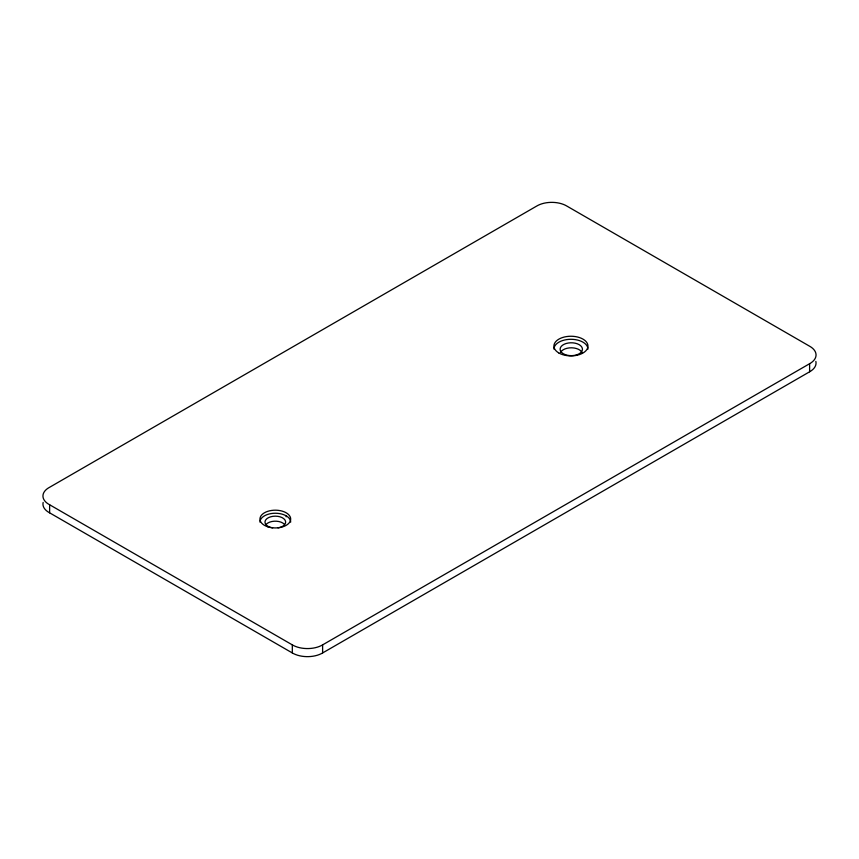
<?xml version="1.0" encoding="UTF-8"?>
<svg xmlns="http://www.w3.org/2000/svg" width="859" height="859" viewBox="0 0 859 859"><rect width="100%" height="100%" fill="white"/><g stroke="black" fill="none" stroke-linecap="round" stroke-linejoin="round"><path stroke-width="1.29" d="M49.629 504.759L292.318 644.873A21.11 12.187 0 0 0 322.619 644.873L809.618 363.711A21.046 12.155 0 0 0 809.618 346.22L566.919 206.106A20.917 12.069 0 0 0 536.628 206.106L49.629 487.268A20.519 11.843 0 0 0 49.629 504.759L49.629 512.834L292.318 652.947A21.11 12.187 0 0 0 322.619 652.947L809.618 371.786A21.046 12.155 0 0 0 815.857 361.414M809.618 363.711L809.618 371.786M322.619 644.873L322.619 652.947M292.318 644.873L292.318 652.947M286.187 515.84L286.187 516.785M49.629 512.834A20.519 11.843 0 0 1 43.143 502.451M272.647 527.877A10.329 5.959 0 0 1 266.859 518.696A10.329 5.959 0 0 1 283.771 518.696A10.329 5.959 0 0 1 277.994 527.877M266.376 524.151A10.329 5.959 0 0 1 284.265 524.151M560.626 352.319A11.167 6.442 0 0 1 571.74 347.798A11.167 6.442 0 0 1 582.166 352.834M259.944 522.111A15.376 8.88 0 0 1 275.32 513.242A15.376 8.88 0 0 1 290.686 522.111M553.926 349.119A17.019 9.825 0 0 1 570.945 339.294A17.019 9.825 0 0 1 587.964 349.119M267.632 526.75A15.376 8.88 0 0 0 290.686 519.061A15.376 8.88 0 0 0 267.632 511.373A15.376 8.88 0 0 0 267.632 526.75M558.908 353.017A17.019 9.825 0 0 0 587.384 348.614A17.019 9.825 0 0 0 566.543 336.578A17.019 9.825 0 0 0 558.908 353.017M565.297 354.66A11.167 6.442 0 0 0 582.434 349.495A11.167 6.442 0 0 0 566.102 343.514A11.167 6.442 0 0 0 565.297 354.66"/></g></svg>
